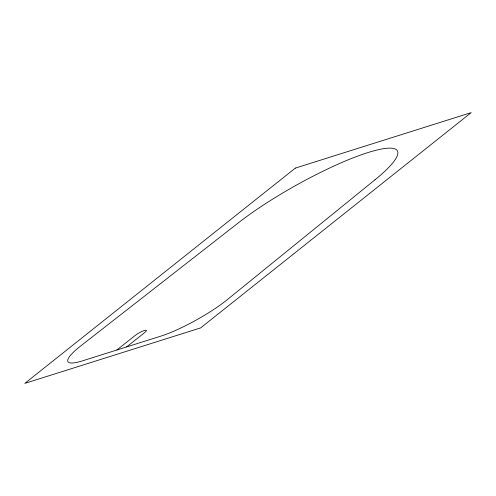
<?xml version="1.0" encoding="UTF-8"?>
<svg xmlns="http://www.w3.org/2000/svg" width="496" height="496" viewBox="0 0 496 496"><rect width="100%" height="100%" fill="white"/><g stroke="black" fill="none" stroke-linecap="round" stroke-linejoin="round"><path stroke-width="0.74" d="M116.864 350.009L134.9 335.656A7.583 1.395 -29.3 0 1 144.293 330.528A7.583 1.395 -29.3 0 1 144.671 332.574L126.635 346.921M375.007 179.775L226.591 300.223A53.078 9.765 -29.3 0 1 160.834 336.133L82.671 360.797A53.078 9.765 -29.3 0 1 80.036 346.475L238.223 222.94A106.206 19.536 -29.3 0 1 367.908 152.576A106.206 19.536 -29.3 0 1 375.007 179.775M295.337 168.107L24.8 383.389L200.663 327.893L471.2 112.611L295.337 168.107"/></g></svg>
